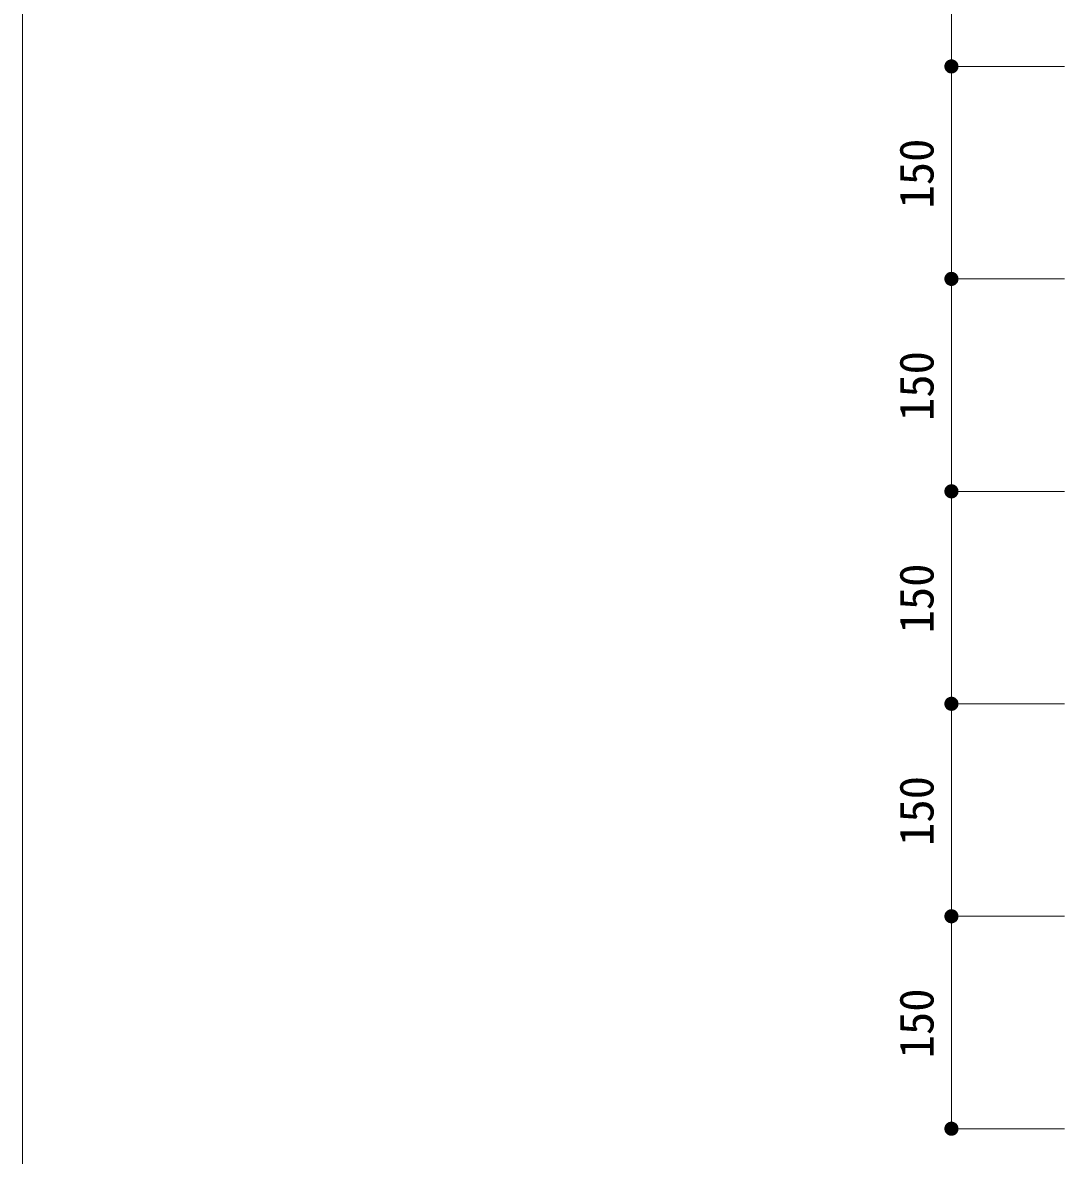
# Model space of a CAD drawing. Units: millimetres, scale not verified. Extents: x -4603 to 4686, y -14667 to 14758.
# Drawn here: x -4504 to -3768, y -14087 to -13287 of the extents above; entities that cross this region are included whole.
import ezdxf
from ezdxf.enums import TextEntityAlignment as Align

# ---------------------------------------------------------------- set-up
doc = ezdxf.new("R2010")
doc.units = ezdxf.units.MM
doc.header["$LTSCALE"] = 6.6
for name, color, linetype, lineweight in [('0-4_0', 7, 'Continuous', 9), ('1-0_0-A12-寸法_目地', 5, 'Continuous', 9), ('1-B_0-A01-枠A', 4, 'Continuous', 9)]:
    doc.layers.add(name, color=color, linetype=linetype, lineweight=lineweight)
doc.styles.add('ＭＳ ゴシック', font='')
doc.styles.get('ＭＳ ゴシック').set_extended_font_data('MS Gothic')

# ---------------------------------------------------------------- blocks, each defined once
blk = doc.blocks.new('_Dot')
at = {"layer": '0-4_0'}
blk.add_line((-25, 0), (-50, 0), dxfattribs=at)
for points in [[(0, 0), (-25, 0), (-24.8, 3.13)], [(0, 0), (-24.8, -3.13), (-25, 0)], [(0, 0), (-24.8, 3.13), (-24.21, 6.22)], [(0, 0), (-24.21, -6.22), (-24.8, -3.13)], [(0, 0), (-24.21, 6.22), (-23.24, 9.2)], [(0, 0), (-23.24, -9.2), (-24.21, -6.22)], [(0, 0), (-23.24, 9.2), (-21.91, 12.04)], [(0, 0), (-21.91, -12.04), (-23.24, -9.2)], [(0, 0), (-21.91, 12.04), (-20.23, 14.69)], [(0, 0), (-20.23, -14.69), (-21.91, -12.04)], [(0, 0), (-20.23, 14.69), (-18.22, 17.11)], [(0, 0), (-18.22, -17.11), (-20.23, -14.69)], [(0, 0), (-18.22, 17.11), (-15.94, 19.26)], [(0, 0), (-15.94, -19.26), (-18.22, -17.11)], [(0, 0), (-15.94, 19.26), (-13.4, 21.11)], [(0, 0), (-13.4, -21.11), (-15.94, -19.26)], [(0, 0), (-13.4, 21.11), (-10.64, 22.62)], [(0, 0), (-10.64, -22.62), (-13.4, -21.11)], [(0, 0), (-10.64, 22.62), (-7.73, 23.78)], [(0, 0), (-7.73, -23.78), (-10.64, -22.62)], [(0, 0), (-7.73, 23.78), (-4.68, 24.56)], [(0, 0), (-4.68, -24.56), (-7.73, -23.78)], [(0, 0), (-4.68, 24.56), (-1.57, 24.95)], [(0, 0), (-1.57, -24.95), (-4.68, -24.56)], [(0, 0), (-1.57, 24.95), (1.57, 24.95)], [(0, 0), (1.57, -24.95), (-1.57, -24.95)], [(0, 0), (1.57, 24.95), (4.68, 24.56)], [(0, 0), (4.68, 24.56), (7.73, 23.78)], [(0, 0), (7.73, 23.78), (10.64, 22.62)], [(0, 0), (10.64, 22.62), (13.4, 21.11)], [(0, 0), (13.4, 21.11), (15.94, 19.26)], [(0, 0), (15.94, 19.26), (18.22, 17.11)], [(0, 0), (18.22, 17.11), (20.23, 14.69)], [(0, 0), (20.23, 14.69), (21.91, 12.04)], [(0, 0), (21.91, 12.04), (23.24, 9.2)], [(0, 0), (23.24, 9.2), (24.21, 6.22)], [(0, 0), (24.21, 6.22), (24.8, 3.13)], [(0, 0), (24.8, 3.13), (25, 0)], [(0, 0), (4.68, -24.56), (1.57, -24.95)], [(0, 0), (7.73, -23.78), (4.68, -24.56)], [(0, 0), (10.64, -22.62), (7.73, -23.78)], [(0, 0), (13.4, -21.11), (10.64, -22.62)], [(0, 0), (15.94, -19.26), (13.4, -21.11)], [(0, 0), (18.22, -17.11), (15.94, -19.26)], [(0, 0), (20.23, -14.69), (18.22, -17.11)], [(0, 0), (21.91, -12.04), (20.23, -14.69)], [(0, 0), (23.24, -9.2), (21.91, -12.04)], [(0, 0), (24.21, -6.22), (23.24, -9.2)], [(0, 0), (24.8, -3.13), (24.21, -6.22)], [(0, 0), (25, 0), (24.8, -3.13)]]:
    blk.add_solid(points, dxfattribs=at)
blk = doc.blocks.new('A1 waku')
at = {"layer": '1-B_0-A01-枠A'}
blk.add_line((991.67, 28783.33), (991.67, 916.67), dxfattribs=at)

msp = doc.modelspace()

# ---------------------------------------------------------------- linework, layer by layer
at = {"layer": '1-0_0-A12-寸法_目地'}
for p, q in [((-3848.095, -13178.09), (-3848.095, -13308.09)), ((-3768.35, -13318.09), (-3848.095, -13318.09)), ((-3768.35, -13318.09), (-3848.095, -13318.09)), ((-3848.095, -13328.09), (-3848.095, -13458.09)), ((-3768.35, -13468.09), (-3848.095, -13468.09)), ((-3768.35, -13468.09), (-3848.095, -13468.09)), ((-3848.095, -13478.09), (-3848.095, -13608.09)), ((-3768.35, -13618.09), (-3848.095, -13618.09)), ((-3768.35, -13618.09), (-3848.095, -13618.09)), ((-3848.095, -13628.09), (-3848.095, -13758.09)), ((-3768.35, -13768.09), (-3848.095, -13768.09)), ((-3768.35, -13768.09), (-3848.095, -13768.09)), ((-3848.095, -13778.09), (-3848.095, -13908.09)), ((-3768.35, -13918.09), (-3848.095, -13918.09)), ((-3768.35, -13918.09), (-3848.095, -13918.09)), ((-3848.095, -13928.09), (-3848.095, -14058.09)), ((-3768.35, -14068.09), (-3848.095, -14068.09))]:
    msp.add_line(p, q, dxfattribs=at)

# ---------------------------------------------------------------- block references
at = {"layer": '1-0_0-A12-寸法_目地', "xscale": 0.2, "yscale": 0.2}
for p, rotation in [((-3848.095, -13318.09), 270), ((-3848.095, -13318.09), 90), ((-3848.095, -13468.09), 270), ((-3848.095, -13468.09), 90), ((-3848.095, -13618.09), 270), ((-3848.095, -13618.09), 90), ((-3848.095, -13768.09), 270), ((-3848.095, -13768.09), 90), ((-3848.095, -13918.09), 270), ((-3848.095, -13918.09), 90), ((-3848.095, -14068.09), 270)]:
    msp.add_blockref('_Dot', p, dxfattribs=dict(at, rotation=rotation))
at = {"layer": '1-B_0-A01-枠A', "xscale": 0.2, "yscale": 0.2}
msp.add_blockref('A1 waku', (-4702.372, -14850), dxfattribs=at)

# ---------------------------------------------------------------- texts
at = {"layer": '1-0_0-A12-寸法_目地', "style": 'ＭＳ ゴシック'}
for p in [(-3853.464, -13418.422), (-3853.464, -13568.422), (-3853.464, -13718.422), (-3853.464, -13868.422), (-3853.464, -14018.422)]:
    msp.add_text('150', height=24.19, rotation=90, dxfattribs=at).set_placement(p, align=Align.BOTTOM_LEFT)

doc.saveas('drawing.dxf')
